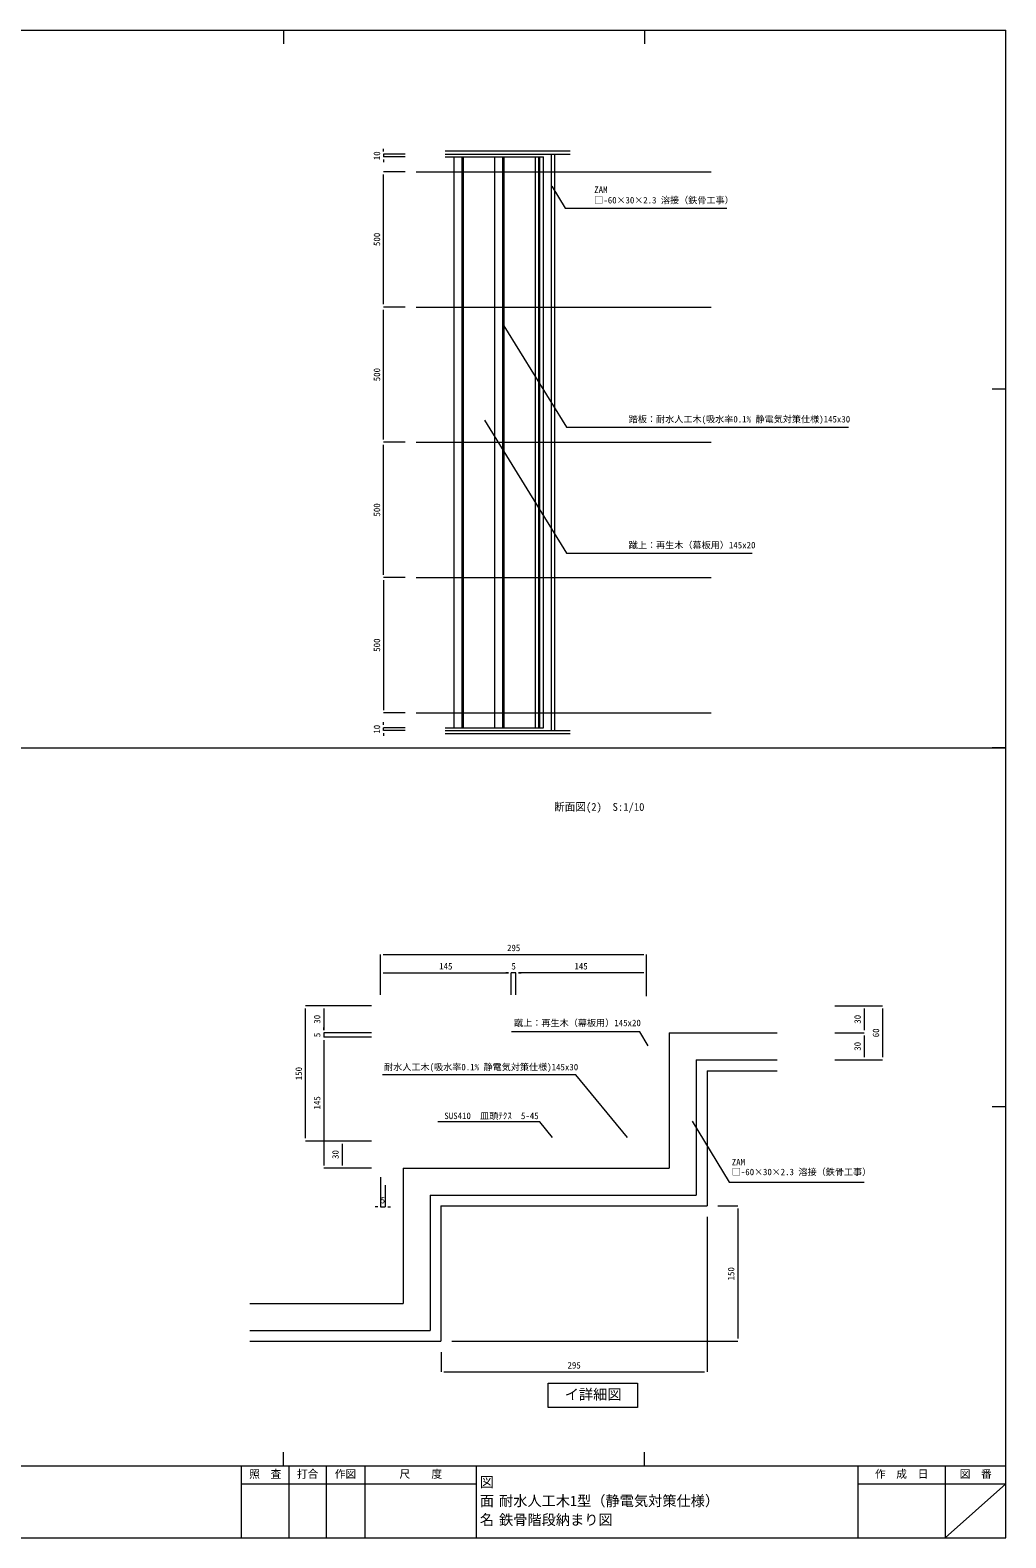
# Model space of a CAD drawing. Units: millimetres on the paper. Extents: x -401 to 401, y -279 to 279.
# Drawn here: x 40 to 401, y -279 to 279 of the extents above; entities that cross this region are included whole.
import ezdxf
from ezdxf.enums import TextEntityAlignment as Align

# ---------------------------------------------------------------- set-up
doc = ezdxf.new("R2010")
doc.units = ezdxf.units.MM
for name, color, linetype, lineweight in [('0-0_A-C01-補助線(非印刷)', 4, 'Continuous', 9), ('0-2_0-A12-寸法_目地', 5, 'Continuous', 9), ('0-4_0-A08-芯_他', 4, 'Continuous', 9), ('0-5_A-E02-仕上中線', 6, 'Continuous', 9), ('0-6_A-E01-仕上太線', 4, 'Continuous', 9), ('0-7_A-B03-文字_書込_小', 7, 'Continuous', 9), ('0-8_A-C06-見え掛り_中線', 6, 'Continuous', 9), ('0-9_A-C05-見え掛り_細線', 1, 'Continuous', 9), ('0-C_A-B03-文字_書込_大', 7, 'Continuous', 9), ('0-F_0-A01-枠A', 4, 'Continuous', 9)]:
    doc.layers.add(name, color=color, linetype=linetype, lineweight=lineweight)
doc.layers.add('0-D_A-B01-文字_タイトル室名', color=2, linetype='Continuous')
doc.layers.add('0-E_0-A02-枠B', color=5, linetype='Continuous')
doc.styles.add('ＭＳ ゴシック', font='')
doc.styles.get('ＭＳ ゴシック').set_extended_font_data('MS Gothic')

msp = doc.modelspace()

# ---------------------------------------------------------------- linework, layer by layer
at = {"layer": '0-0_A-C01-補助線(非印刷)'}
for p, q in [((133.556, 278.667), (133.556, 273.667)), ((267.111, 278.667), (267.111, 273.667)), ((400.667, 146), (395.667, 146)), ((-400.667, 13.333), (400.667, 13.333)), ((400.667, 13.333), (395.667, 13.333)), ((400.667, -119.333), (395.667, -119.333)), ((133.556, -252), (133.556, -247)), ((267.111, -252), (267.111, -247))]:
    msp.add_line(p, q, dxfattribs=at)
at = {"layer": '0-2_0-A12-寸法_目地'}
for p, q in [((170.591, 233.816), (170.591, 234.816)), ((178.6, 232.816), (170.591, 232.816)), ((170.591, 232.816), (170.591, 231.816)), ((178.6, 231.816), (170.591, 231.816)), ((170.591, 230.816), (170.591, 229.816)), ((178.6, 226.316), (170.591, 226.316)), ((170.591, 177.316), (170.591, 225.316)), ((178.6, 176.316), (170.591, 176.316)), ((178.6, 176.316), (170.591, 176.316)), ((170.591, 127.316), (170.591, 175.316)), ((178.6, 126.316), (170.591, 126.316)), ((178.6, 126.316), (170.591, 126.316)), ((170.591, 77.316), (170.591, 125.316)), ((178.6, 76.316), (170.591, 76.316)), ((178.6, 76.316), (170.591, 76.316)), ((170.591, 75.316), (170.591, 27.316)), ((178.6, 26.316), (170.591, 26.316)), ((170.591, 21.816), (170.591, 22.816)), ((178.6, 20.816), (170.591, 20.816)), ((170.591, 19.816), (170.591, 20.816)), ((178.6, 19.816), (170.591, 19.816)), ((170.591, 18.816), (170.591, 17.816)), ((169.494, -77.977), (169.494, -63.036)), ((170.494, -63.036), (266.827, -63.036)), ((267.827, -77.977), (267.827, -63.036)), ((169.494, -77.977), (169.494, -69.824)), ((170.494, -69.824), (216.827, -69.824)), ((216.827, -69.824), (215.827, -69.824)), ((217.827, -77.977), (217.827, -69.824)), ((217.827, -77.977), (217.827, -69.824)), ((219.494, -69.824), (217.827, -69.824)), ((219.494, -77.977), (219.494, -69.824)), ((219.494, -77.977), (219.494, -69.824)), ((266.827, -69.824), (220.494, -69.824)), ((220.494, -69.824), (221.494, -69.824)), ((267.827, -78.424), (267.827, -69.824)), ((166.161, -81.976), (141.699, -81.976)), ((141.699, -130.977), (141.699, -82.976)), ((166.161, -81.976), (148.487, -81.976)), ((148.487, -82.976), (148.487, -90.976)), ((337.412, -81.976), (355.086, -81.976)), ((337.412, -81.977), (348.298, -81.977)), ((348.298, -82.977), (348.298, -90.976)), ((355.086, -82.976), (355.086, -100.976)), ((148.487, -90.976), (148.487, -89.976)), ((166.161, -91.976), (148.487, -91.976)), ((166.161, -91.976), (148.487, -91.976)), ((148.487, -91.976), (148.487, -93.643)), ((166.161, -93.643), (148.487, -93.643)), ((166.161, -93.643), (148.487, -93.643)), ((148.487, -94.643), (148.487, -95.643)), ((148.487, -94.643), (148.487, -140.977)), ((337.412, -91.976), (348.298, -91.976)), ((337.412, -91.976), (348.298, -91.976)), ((348.298, -92.976), (348.298, -100.976)), ((337.412, -101.976), (355.086, -101.976)), ((337.412, -101.976), (348.298, -101.976)), ((166.161, -131.977), (141.699, -131.977)), ((166.161, -131.976), (155.275, -131.976)), ((155.275, -132.976), (155.275, -140.976)), ((166.161, -141.977), (148.487, -141.977)), ((166.161, -141.976), (155.275, -141.976)), ((169.494, -145.311), (169.494, -156.304)), ((171.161, -148.311), (171.161, -156.304)), ((294.193, -155.977), (301.552, -155.977)), ((168.494, -156.304), (167.494, -156.304)), ((169.494, -156.304), (171.161, -156.304)), ((172.161, -156.304), (173.161, -156.304)), ((290.193, -159.977), (290.193, -217.338)), ((301.552, -156.977), (301.552, -204.977)), ((195.827, -205.977), (301.552, -205.977)), ((191.85, -210.046), (191.85, -217.338)), ((192.85, -217.338), (289.193, -217.338))]:
    msp.add_line(p, q, dxfattribs=at)
at = {"layer": '0-4_0-A08-芯_他'}
for p, q in [((182.6, 226.316), (291.778, 226.316)), ((182.6, 176.316), (291.778, 176.316)), ((182.6, 126.316), (291.778, 126.316)), ((182.6, 76.316), (291.778, 76.316)), ((182.6, 26.316), (291.778, 26.316))]:
    msp.add_line(p, q, dxfattribs=at)
at = {"layer": '0-5_A-E02-仕上中線'}
for p, q in [((193.31, 234.016), (239.593, 234.016)), ((193.31, 232.816), (239.593, 232.816)), ((232.708, 19.816), (232.708, 232.816)), ((233.908, 19.816), (233.908, 232.816)), ((193.31, 19.816), (239.593, 19.816)), ((193.31, 18.616), (239.593, 18.616)), ((286.193, -101.976), (286.193, -151.977)), ((286.193, -101.976), (316.161, -101.976)), ((290.193, -105.976), (290.193, -155.977)), ((290.193, -105.976), (316.161, -105.976)), ((187.827, -151.977), (187.827, -201.977)), ((187.827, -151.977), (286.193, -151.977)), ((191.827, -155.977), (191.827, -205.977)), ((191.827, -155.977), (290.193, -155.977)), ((121.161, -201.977), (187.827, -201.977)), ((121.161, -205.977), (191.827, -205.977))]:
    msp.add_line(p, q, dxfattribs=at)
at = {"layer": '0-6_A-E01-仕上太線'}
for p, q in [((226.708, 20.816), (226.708, 231.816)), ((226.708, 231.816), (229.708, 231.816)), ((229.708, 20.816), (229.708, 231.816)), ((226.708, 20.816), (229.708, 20.816))]:
    msp.add_line(p, q, dxfattribs=at)
at = {"layer": '0-7_A-B03-文字_書込_小'}
for points in [[(232.814, 221.025), (237.744, 212.906), (297.448, 212.906)], [(215.075, 169.325), (238.244, 131.946), (342.509, 131.946)], [(207.921, 134.537), (238.244, 85.388), (306.921, 85.388)], [(268.381, -96.773), (265.392, -91.606), (217.948, -91.606)], [(260.736, -130.689), (241.737, -107.554), (170.185, -107.554)], [(233.071, -130.685), (228.354, -124.888), (190.647, -124.888)], [(284.668, -124.674), (298.361, -147.223), (348.258, -147.223)]]:
    msp.add_lwpolyline(points, dxfattribs=at)
at = {"layer": '0-8_A-C06-見え掛り_中線'}
for p, q in [((196.708, 20.816), (196.708, 231.816)), ((199.708, 20.816), (199.708, 231.816)), ((211.708, 20.816), (211.708, 231.816)), ((214.708, 20.816), (214.708, 231.816))]:
    msp.add_line(p, q, dxfattribs=at)
at = {"layer": '0-9_A-C05-見え掛り_細線'}
for p, q in [((193.31, 231.816), (196.708, 231.816)), ((196.708, 231.816), (211.708, 231.816)), ((200.208, 20.816), (200.208, 231.816)), ((211.708, 231.816), (226.708, 231.816)), ((215.208, 20.816), (215.208, 231.816)), ((228.008, 20.816), (228.008, 231.816)), ((228.408, 20.816), (228.408, 231.816)), ((193.31, 20.816), (196.708, 20.816)), ((196.708, 20.816), (211.708, 20.816)), ((211.708, 20.816), (226.708, 20.816)), ((276.161, -91.976), (316.161, -91.976)), ((276.161, -91.976), (276.161, -141.977)), ((177.827, -141.977), (177.827, -191.977)), ((177.827, -141.977), (276.161, -141.977)), ((121.161, -191.977), (177.827, -191.977))]:
    msp.add_line(p, q, dxfattribs=at)
at = {"layer": '0-C_A-B03-文字_書込_大'}
msp.add_lwpolyline([(231.425, -221.543), (264.51, -221.543), (264.51, -230.432), (231.425, -230.432)], close=True, dxfattribs=at)
at = {"layer": '0-F_0-A01-枠A'}
for p, q in [((-400.667, 278.667), (400.667, 278.667)), ((400.667, -278.667), (400.667, 278.667)), ((-400.667, -252), (343.263, -252)), ((117.985, -252), (117.985, -278.667)), ((135.596, -252), (135.596, -278.667)), ((149.341, -252), (149.341, -278.667)), ((163.635, -252), (163.635, -278.667)), ((204.873, -252), (204.873, -258.667)), ((343.263, -252), (345.987, -252)), ((345.987, -252), (345.987, -278.667)), ((345.987, -252), (400.667, -252)), ((378.282, -252), (378.282, -278.667)), ((117.985, -258.667), (204.873, -258.667)), ((204.873, -258.667), (204.873, -278.667)), ((345.987, -258.667), (400.667, -258.667)), ((400.667, -258.667), (378.282, -278.667)), ((-400.667, -278.667), (345.987, -278.667)), ((345.987, -278.667), (400.667, -278.667))]:
    msp.add_line(p, q, dxfattribs=at)

# ---------------------------------------------------------------- texts
at = {"layer": '0-2_0-A12-寸法_目地', "style": 'ＭＳ ゴシック'}
for s, p in [('10', (170.054, 230.595)), ('500', (170.054, 198.871)), ('500', (170.054, 148.871)), ('500', (170.054, 98.871)), ('500', (170.054, 48.871)), ('10', (170.054, 18.595)), ('30', (147.95, -88.608)), ('30', (347.761, -88.608)), ('5', (147.95, -93.596)), ('60', (354.549, -93.627)), ('30', (347.761, -98.608)), ('150', (141.162, -109.51)), ('145', (147.95, -120.311)), ('30', (154.737, -138.608)), ('150', (301.015, -183.511))]:
    msp.add_text(s, height=2.405, rotation=90, dxfattribs=at).set_placement(p, align=Align.BOTTOM_LEFT)
for s, p in [('295', (216.242, -62.499)), ('145', (191.16, -69.287)), ('5', (217.874, -69.287)), ('145', (241.16, -69.287)), ('5', (169.541, -155.767)), ('295', (238.603, -216.801))]:
    msp.add_text(s, height=2.405, dxfattribs=at).set_placement(p, align=Align.BOTTOM_LEFT)
at = {"layer": '0-7_A-B03-文字_書込_小', "style": 'ＭＳ ゴシック'}
for s, height, p in [('ZAM', 2.405, (248.49, 217.76)), ('□-60×30×2.3 溶接（鉄骨工事）', 2.405, (248.49, 213.882)), ('踏板：耐水人工木(吸水率0.1% 静電気対策仕様)145x30', 2.405, (261.245, 132.923)), ('蹴上：再生木（幕板用）145x20', 2.405, (261.245, 86.364)), ('断面図(2)\u3000S:1/10', 2.889, (233.605, -10.781)), ('蹴上：再生木（幕板用）145x20', 2.405, (218.858, -90.243)), ('耐水人工木(吸水率0.1% 静電気対策仕様)145x30', 2.405, (170.782, -106.568)), ('SUS410\u3000皿頭ﾃｸｽ\u30005-45', 2.405, (193.07, -124.599)), ('ZAM', 2.405, (299.329, -141.705)), ('□-60×30×2.3 溶接（鉄骨工事）', 2.405, (299.329, -145.337))]:
    msp.add_text(s, height=height, dxfattribs=at).set_placement(p, align=Align.BOTTOM_LEFT)
at = {"layer": '0-C_A-B03-文字_書込_大', "style": 'ＭＳ ゴシック'}
msp.add_text('イ詳細図', height=3.849, dxfattribs=at).set_placement((237.571, -228.727), align=Align.BOTTOM_LEFT)
at = {"layer": '0-D_A-B01-文字_タイトル室名', "style": 'ＭＳ ゴシック'}
for s, p in [('耐水人工木1型（静電気対策仕様）', (213.292, -268.073)), ('鉄骨階段納まり図', (213.292, -275.073))]:
    msp.add_text(s, height=3.849, dxfattribs=at).set_placement(p, align=Align.BOTTOM_LEFT)
at = {"layer": '0-E_0-A02-枠B', "color": 6, "style": 'ＭＳ ゴシック'}
for s, height, p in [('照\u3000査', 2.889, (120.943, -257.388)), ('打合', 2.889, (138.57, -257.388)), ('作図', 2.889, (152.59, -257.388)), ('尺\u3000\u3000度', 2.889, (176.457, -257.388)), ('図', 3.849, (206.177, -261.073)), ('作\u3000成\u3000日', 2.889, (352.292, -257.388)), ('図\u3000番', 2.889, (383.627, -257.388)), ('面', 3.849, (206.177, -268.073)), ('名', 3.849, (206.177, -275.073))]:
    msp.add_text(s, height=height, dxfattribs=at).set_placement(p, align=Align.BOTTOM_LEFT)

doc.saveas('drawing.dxf')
